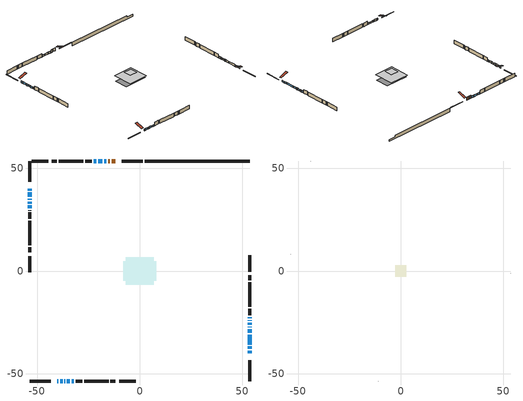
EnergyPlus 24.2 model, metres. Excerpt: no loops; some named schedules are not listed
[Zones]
conditioned space
 floor outside (Floor1 construction): -2.73,-2.73 -2.73,2.73 2.73,2.73 2.73,-2.73 z1.68
 floor adiabatic (AdiabaticFloorConstruction): -6.8,-6.8 -6.8,6.8 6.8,6.8 6.8,-6.8 z1.68
 floor foundation (Slab1 construction): -8.11,-4.69 -8.11,4.69 8.11,4.69 8.11,-4.69 z-0.76
 wall outside (RimJoist1 construction): 1.46,53.6 -8.75,53.6 / -53.6,-53.6 -43.39,-53.6 / -53.6,53.6 -53.6,43.39 / 53.6,-53.6 53.6,-43.39 z1.68:1.98
 wall outside (AdiabaticWallConstruction 1): -12.01,53.6 -13.64,53.6 / -14.56,53.6 -15.42,53.6 z1.68:3.71
 wall outside (AdiabaticWallConstruction): 53.6,-40.13 53.6,-38.77 / 53.6,-37.84 53.6,-36.76 / 53.6,-35.83 53.6,-31.07 / -16.35,53.6 -17.23,53.6 / -18.16,53.6 -20.25,53.6 / -40.13,-53.6 -39.6,-53.6 / -38.68,-53.6 -37.6,-53.6 / -36.68,-53.6 -36.39,-53.6 / -53.6,40.13 -53.6,39.22 / -53.6,38.29 -53.6,36.15 / -53.6,35.22 -53.6,34.7 / -35.46,-53.6 -34.03,-53.6 / 53.6,-30.14 53.6,-28.33 / -21.18,53.6 -22.47,53.6 / -33.1,-53.6 -32.22,-53.6 / 53.6,-27.4 53.6,-27.23 / -53.6,33.77 -53.6,32.86 / -53.6,31.94 -53.6,30.58 / -53.6,29.65 -53.6,29.48 / 53.6,-26.31 53.6,-25.23 / 53.6,-24.31 53.6,-24.02 / 53.6,-23.09 53.6,-22.47 z1.68:2.9
 wall outside (Wall1 construction): -23.4,53.6 -26.6,53.6 / -31.29,-53.6 -28.09,-53.6 / -53.6,28.55 -53.6,25.35 / 53.6,-21.54 53.6,-18.34 z1.68:4.12
 wall outside (Wall2 construction): -27.53,53.6 -39.48,53.6 / -27.16,-53.6 -15.21,-53.6 / -53.6,24.42 -53.6,12.47 / 53.6,-17.41 53.6,-5.46 z1.68:4.12
 wall outside (Wall3 construction): -40.41,53.6 -42.8,53.6 / -14.28,-53.6 -11.89,-53.6 / -53.6,11.54 -53.6,9.15 / 53.6,-4.53 53.6,-2.14 z1.68:4.12
 wall outside (Wall5 construction): -44.69,53.6 -52.67,53.6 / -10,-53.6 -2.02,-53.6 / -53.6,7.26 -53.6,-0.72 / 53.6,-0.26 53.6,7.72 z1.68:4.12
 wall foundation (FoundationWall1 construction): 2.39,53.6,-0.76 2.39,53.6,1.68 48.47,53.6,1.68 48.47,53.6,0.52 53.6,53.6,0.52 53.6,53.6,-0.76
 window (WindowConstruction 14): 53.6,-40.13 53.6,-38.77 z1.68:2.9
 window (WindowConstruction 3): 53.6,-37.84 53.6,-36.76 z1.68:2.9
 window (WindowConstruction 4): 53.6,-35.83 53.6,-31.07 z1.68:2.9
 window (WindowConstruction 5): -16.35,53.6 -17.23,53.6 z1.68:2.9
 window (WindowConstruction 6): -18.16,53.6 -20.25,53.6 z1.68:2.9
 window (WindowConstruction 7): -40.13,-53.6 -39.61,-53.6 z1.68:2.9
 window (WindowConstruction 8): -38.68,-53.6 -37.61,-53.6 z1.68:2.9
 window (WindowConstruction 9): -36.68,-53.6 -36.39,-53.6 z1.68:2.9
 window (WindowConstruction 10): -53.6,40.13 -53.6,39.22 z1.68:2.9
 window (WindowConstruction 11): -53.6,38.29 -53.6,36.15 z1.68:2.9
 window (WindowConstruction 12): -53.6,35.22 -53.6,34.7 z1.68:2.9
 window (WindowConstruction 13): -35.46,-53.6 -34.03,-53.6 z1.68:2.9
 window (WindowConstruction 18): 53.6,-30.14 53.6,-28.33 z1.68:2.9
 window (WindowConstruction 19): -21.18,53.6 -22.47,53.6 z1.68:2.9
 window (WindowConstruction 20): -33.1,-53.6 -32.22,-53.6 z1.68:2.9
 window (WindowConstruction 15): 53.6,-27.4 53.6,-27.23 z1.68:2.9
 window (WindowConstruction 21): -53.6,33.77 -53.6,32.86 z1.68:2.9
 window (WindowConstruction 16): -53.6,31.93 -53.6,30.58 z1.68:2.9
 window (WindowConstruction 17): -53.6,29.65 -53.6,29.48 z1.68:2.9
 window (WindowConstruction): 53.6,-26.3 53.6,-25.23 z1.68:2.9
 window (WindowConstruction 1): 53.6,-24.3 53.6,-24.02 z1.68:2.9
 window (WindowConstruction 2): 53.6,-23.09 53.6,-22.47 z1.68:2.9
 door (Door): -12.01,53.6 -13.63,53.6 z1.68:3.71
 door (Door 1): -14.56,53.6 -15.42,53.6 z1.68:3.71
 ceiling adiabatic (AdiabaticFloorConstruction): 6.8,-6.8 6.8,6.8 -6.8,6.8 -6.8,-6.8 z1.68
attic - vented
 floor to conditioned space (Floor2 construction Reversed): -2.73,-2.73 -2.73,2.73 2.73,2.73 2.73,-2.73 z4.12
 wall outside (Wall4 construction): -43.73,53.6 -43.76,53.6 / -10.96,-53.6 -10.93,-53.6 / -53.6,8.22 -53.6,8.19 / 53.6,-1.21 53.6,-1.19 z1.68:4.12
 roof outside (Roof1 construction): -11.08,53.6,4.12 -11.08,48.28,5.89 -9.68,48.28,5.89 -9.68,53.6,4.12; -41.06,-53.6,4.12 -41.06,-48.28,5.89 -42.46,-48.28,5.89 -42.46,-53.6,4.12; -53.6,41.06,4.12 -48.28,41.06,5.89 -48.28,42.46,5.89 -53.6,42.46,4.12; 53.6,-41.06,4.12 48.28,-41.06,5.89 48.28,-42.46,5.89 53.6,-42.46,4.12
[Building]
Building 1: Terrain=Suburbs
[Site:Location]
Windsor AP_ON: Latitude {deg}=42.28; Longitude {deg}=-82.96; Time Zone {hr}=-5; Elevation {m}=190; Keep Site Location Information=Yes
[Site:GroundTemperature:Shallow]
6.34957, 4.46684, 4.31606, 5.20952, 8.79623, 12.3662, 15.4612, 17.4219, 17.5884, 15.9938, 12.9777, 9.51722
[Site:WaterMainsTemperature]
Calculation Method=Schedule; Temperature Schedule=mains temperature schedule
[Material] Roughness=Rough; Thermal Absorptance=0.9
Name | Thickness {m} | Conductivity {W/m-K} | Density {kg/m3} | Specific Heat {J/kg-K} | Solar Absorptance | Visible Absorptance
asphalt or fiberglass shingles | 0.00635 | 0.162714 | 1121.4 | 1465.45 | 0.4 | 0.4
ceiling loosefill ins | 0.169333 | 0.0480833 | 16.02 | 1046.75 | 0.7 | 0.7
ceiling stud and cavity | 0.1397 | 0.0925755 | 65.682 | 1177.47 | 0.7 | 0.7
concrete 4.0 in. | 0.1016 | 1.803125 | 2242.8 | 837.4 | 0.7 | 0.7
concrete 8.0 in. | 0.2032 | 1.803125 | 2242.8 | 837.4 | 0.7 | 0.7
door material | 0.04445 | 0.053851 | 512.64 | 1214.23 | 0.7 | 0.7
exterior vertical ins | 0.0416097 | 0.029427 | 32.04 | 1214.23 | 0.7 | 0.7
floor covering | 0.0127 | 0.0433444 | 54.468 | 1339.84 | 0.6 | 0.6
floor rigid ins | 0.051816 | 0.029427 | 32.04 | 1214.23 | 0.7 | 0.7
floor rigid ins 1; wall rigid ins | 0.512978 | 0.029427 | 32.04 | 1214.23 | 0.7 | 0.7
floor stud and cavity | 0.1397 | 0.460737 | 92.3553 | 1139.71 | 0.7 | 0.7
floor stud and cavity 1 | 0.1397 | 1.75129 | 37.0049 | 1207.88 | 0.7 | 0.7
furniture material conditioned space 1 | 0.1524 | 0.115458 | 640.8 | 1214.23 | 0.6 | 0.6
gypsum board | 0.0127 | 0.160291 | 801 | 837.4 | 0.6 | 0.6
gypsum board 1 | 0.0127 | 0.160291 | 801 | 837.4 | 0.7 | 0.7
osb sheathing 0.5 in. | 0.0127 | 0.115458 | 512.64 | 1214.23 | 0.7 | 0.7
osb sheathing 0.75 in. | 0.01905 | 0.115458 | 512.64 | 1214.23 | 0.7 | 0.7
osb sheathing 2.0 in. | 0.0508 | 0.115458 | 512.64 | 1214.23 | 0.7 | 0.7
rim joist stud and cavity | 0.0508 | 0.030575 | 125.044 | 1163.47 | 0.6 | 0.6
wall stud and cavity | 0.1397 | 0.0979488 | 139.0536 | 1170.24 | 0.7 | 0.7
wall stud and cavity 1 | 0.1397 | 0.0950161 | 139.0536 | 1170.24 | 0.7 | 0.7
wall stud and cavity 2 | 0.1397 | 0.100556 | 139.0536 | 1170.24 | 0.7 | 0.7
wall stud and cavity 3 | 0.0889 | 6.9971 | 50.32683 | 1063.81 | 0.6 | 0.6
wall stud and cavity 4 | 0.1397 | 0.0999326 | 139.0536 | 1170.24 | 0.7 | 0.7
wall stud and cavity 5 | 0.0889 | 0.380278 | 52.3479 | 1209.89 | 0.7 | 0.7
wall stud and cavity 6 | 0.0889 | 0.391764 | 83.0341 | 1211.67 | 0.7 | 0.7
wood siding | 0.0254 | 0.102417 | 544.68 | 1172.36 | 0.4 | 0.4
wood siding 1 | 0.00254 | 0.102417 | 544.68 | 1172.36 | 0.4 | 0.4
wood siding 2; wood siding 3; wood siding 4 | 0.0254 | 0.102417 | 544.68 | 1172.36 | 0.7 | 0.7
[WindowMaterial:SimpleGlazingSystem]
Name | U-Factor {W/m2-K} | Solar Heat Gain Coefficient
WindowMaterial | 2.906 | 0.52
WindowMaterial 1 | 3.00537 | 0.37
WindowMaterial 10 | 2.40918 | 0.45
WindowMaterial 11 | 2.82708 | 0.32
WindowMaterial 12 | 2.85206 | 0.56
WindowMaterial 13 | 2.97357 | 0.43
WindowMaterial 14 | 3.308 | 0.6
WindowMaterial 2 | 3.003662 | 0.38
WindowMaterial 3 | 2.91452 | 0.49
WindowMaterial 4 | 2.79301 | 0.62
WindowMaterial 5 | 2.91622 | 0.5
WindowMaterial 6 | 2.93609 | 0.47
WindowMaterial 7 | 2.95597 | 0.45
WindowMaterial 8 | 2.91452 | 0.5
WindowMaterial 9 | 2.87193 | 0.54
[Construction]
AdiabaticFloorConstruction: floor stud and cavity 1, floor rigid ins 1, osb sheathing 0.75 in., floor covering
AdiabaticWallConstruction: wood siding 3, wall rigid ins, wall stud and cavity 5, gypsum board
AdiabaticWallConstruction 1: wood siding 4, wall rigid ins, wall stud and cavity 5, gypsum board
Door; Door 1: door material
Floor1 construction: floor stud and cavity, floor rigid ins, osb sheathing 0.75 in., floor covering
Floor2 construction Reversed: gypsum board, ceiling stud and cavity, ceiling loosefill ins
FoundationWall1 construction: concrete 8.0 in., gypsum board 1
furniture construction conditioned space 1: furniture material conditioned space 1
PartitionWallConstruction: gypsum board, wall stud and cavity 6, gypsum board
RimJoist1 construction: wood siding 2, osb sheathing 2.0 in., rim joist stud and cavity
Roof1 construction: asphalt or fiberglass shingles
Slab1 construction: concrete 4.0 in.
Wall1 construction: wood siding, osb sheathing 0.5 in., wall stud and cavity, gypsum board
Wall2 construction: wood siding, osb sheathing 0.5 in., wall stud and cavity 1, gypsum board
Wall3 construction: wood siding, osb sheathing 0.5 in., wall stud and cavity 2, gypsum board
Wall4 construction: wood siding 1, wall stud and cavity 3
Wall5 construction: wood siding, osb sheathing 0.5 in., wall stud and cavity 4, gypsum board
WindowConstruction; WindowConstruction 11; WindowConstruction 8: WindowMaterial
WindowConstruction 1; WindowConstruction 9: WindowMaterial 1
WindowConstruction 10; WindowConstruction 21: WindowMaterial 8
WindowConstruction 12; WindowConstruction 7: WindowMaterial 7
WindowConstruction 13: WindowMaterial 9
WindowConstruction 14; WindowConstruction 16: WindowMaterial 10
WindowConstruction 15; WindowConstruction 17: WindowMaterial 11
WindowConstruction 18: WindowMaterial 12
WindowConstruction 19: WindowMaterial 13
WindowConstruction 2: WindowMaterial 2
WindowConstruction 20: WindowMaterial 14
WindowConstruction 3: WindowMaterial 3
WindowConstruction 4: WindowMaterial 4
WindowConstruction 5: WindowMaterial 5
WindowConstruction 6: WindowMaterial 6
[Zone] Multiplier=1; Part of Total Floor Area=Yes
Name | Volume {m3}
attic - vented | 8.55223
conditioned space | 923.8
[Space]
Name | Zone | Volume {m3}
attic - vented 1 | attic - vented | 8.55223
conditioned space 1 | conditioned space | 923.8
[ZoneInfiltration:EffectiveLeakageArea]
infil attic - vented 1: Zone or Space=attic - vented 1; Schedule=Always On Discrete; Effective Air Leakage Area {cm2}=1322.22; Stack Coefficient=0.000292704; Wind Coefficient=1.15594e-05
[ZoneMixing]
whole house fan mix: Zone or Space=attic - vented; Schedule=Always On Continuous; Design Flow Rate Calculation Method=Flow/Zone; Design Flow Rate {m3/s}=0; Source Zone or Space=conditioned space
[SurfaceProperty:ExposedFoundationPerimeter]
Slab1: Exposed Perimeter Calculation Method=TotalExposedPerimeter; Total Exposed Perimeter {m}=51.207
[InternalMass] Zone or ZoneList=conditioned space; Space or SpaceList=conditioned space 1
Name | Construction | Surface Area {m2}
furniture mass conditioned space 1 | furniture construction conditioned space 1 | 146.812
partition wall mass | PartitionWallConstruction | 367.03
[Lights]
interior lighting: Zone or ZoneList or Space or SpaceList=conditioned space 1; Schedule=interior lighting schedule; Design Level Calculation Method=LightingLevel; Lighting Level {W}=343.2; Return Air Fraction=0; Fraction Radiant=0.6; Fraction Visible=0.2; Fraction Replaceable=1
[People]
occupants: Zone or ZoneList or Space or SpaceList=conditioned space 1; Number of People Schedule=occupants schedule; Number of People Calculation Method=People; Number of People=3; Fraction Radiant=0.314171; Sensible Heat Fraction=0.56303; Activity Level Schedule=occupants activity schedule; Carbon Dioxide Generation Rate {m3/s-W}=0; Enable ASHRAE 55 Comfort Warnings=No; Mean Radiant Temperature Calculation Type=EnclosureAveraged
[ElectricEquipment] Zone or ZoneList or Space or SpaceList=conditioned space 1; Design Level Calculation Method=EquipmentLevel
Name | Schedule | Design Level {W} | Fraction Latent | Fraction Radiant | Fraction Lost
clothes dryer | clothes dryer schedule | 140.772 | 0.015 | 0.081 | 0.85
clothes washer | clothes washer schedule | 32.1985 | 0.03 | 0.162 | 0.7
cooking range | cooking range schedule | 215.147 | 0.08 | 0.432 | 0.2
dishwasher | dishwasher schedule | 66.8632 | 0.3 | 0.18 | 0.4
fridge | fridge schedule | 72.9452 | 0 | 0.6 | 0
mech vent bath fan 0 | mech vent bath fan 0 schedule | 50.2 | 0 | 0 | 1
mech vent bath fan 1 | mech vent bath fan 1 schedule | 50.2 | 0 | 0 | 1
mech vent house fan | mech vent house fan schedule | 0 | 0 | 0 | 1
mech vent house fan cfis | mech vent house fan cfis schedule | 0 | 0 | 0 | 0
mech vent range fan 0 | mech vent range fan 0 schedule | 57 | 0 | 0 | 1
misc plug loads | misc plug loads schedule | 494.7 | 0.045 | 0.513 | 0.1
whole house fan | Always On Discrete | 0 | 0 | 0 | 1
[OtherEquipment] Zone or ZoneList or Space or SpaceList=conditioned space 1; Design Level Calculation Method=EquipmentLevel
Name | Fuel Type | Schedule | Design Level {W} | Fraction Latent | Fraction Radiant | Fraction Lost
clothes dryer 1 | Electricity | clothes dryer schedule | 0 | 0.015 | 0.081 | 0.85
cooking range 1 | Electricity | cooking range schedule | 0 | 0.08 | 0.432 | 0.2
general water use latent | None | general water use schedule | 62.594 | 1 | 0 | 0
general water use sensible | None | general water use schedule | -61.6891 | 0 | 0.6 | 0
mech vent house fan latent load | None | Always On Discrete | 0 | 1 | 0 | 0
mech vent house fan sensible load | None | Always On Discrete | 0 | 0 | 0 | 0
water heater energy adjustment1 | NaturalGas | Always On Discrete | 0.01 | 0 | 0 | 1
[ZoneInfiltration:DesignFlowRate] Zone or ZoneList or Space or SpaceList=conditioned space 1; Schedule=Always On Discrete; Design Flow Rate Calculation Method=Flow/Zone; Design Flow Rate {m3/s}=0
infil flow; natural vent flow; whole house fan flow
[Foundation:Kiva]
Foundation Kiva 1: Initial Indoor Air Temperature {C}=18; Wall Height Above Grade {m}=1.68; Wall Depth Below Slab {m}=0.2032; Custom Block Material Name 1=exterior vertical ins; Custom Block Depth 1 {m}=2.43998; Custom Block X Position 1 {m}=0.2159; Custom Block Z Position 1 {m}=0
[Foundation:Kiva:Settings]
Soil Conductivity {W/m-K}=0.849921; Soil Density {kg/m3}=1842.3; Soil Specific Heat {J/kg-K}=418.7; Ground Solar Absorptivity=0.9; Ground Thermal Absorptivity=0.9; Ground Surface Roughness {m}=0.03; Far-Field Width {m}=40; Deep-Ground Boundary Condition=ZeroFlux; Deep-Ground Depth {m}=40; Minimum Cell Dimension {m}=0.2; Maximum Cell Growth Coefficient=3; Simulation Timestep=Timestep
[Exterior:Lights]
exterior lighting: Schedule=exterior lighting schedule; Design Level {W}=75.6
[Schedule:Constant]
Name | Hourly Value
Always On Continuous; mech vent house fan schedule; mech vent house fan cfis schedule; Always On Discrete | 1
occupants activity schedule | 117.228
fridge schedule | 0
[Schedule:Week:Daily]
interior lighting schedule Week Rule - Jan1-Jan27: interior lighting schedule day, interior lighting schedule day, interior lighting schedule day, interior lighting schedule day, interior lighting schedule day, interior lighting schedule day, interior lighting schedule day, interior lighting schedule default day, interior lighting schedule default day, interior lighting schedule default day, interior lighting schedule default day, interior lighting schedule default day
interior lighting schedule Week Rule - Jan28-Feb3: interior lighting schedule day, interior lighting schedule day, interior lighting schedule day, interior lighting schedule day, interior lighting schedule day 1, interior lighting schedule day 1, interior lighting schedule day 1, interior lighting schedule default day, interior lighting schedule default day, interior lighting schedule default day, interior lighting schedule default day, interior lighting schedule default day
interior lighting schedule Week Rule - Feb4-Feb24: interior lighting schedule day 1, interior lighting schedule day 1, interior lighting schedule day 1, interior lighting schedule day 1, interior lighting schedule day 1, interior lighting schedule day 1, interior lighting schedule day 1, interior lighting schedule default day, interior lighting schedule default day, interior lighting schedule default day, interior lighting schedule default day, interior lighting schedule default day
interior lighting schedule Week Rule - Feb25-Mar3: interior lighting schedule day 1, interior lighting schedule day 1, interior lighting schedule day 1, interior lighting schedule day 1, interior lighting schedule day 2, interior lighting schedule day 2, interior lighting schedule day 2, interior lighting schedule default day, interior lighting schedule default day, interior lighting schedule default day, interior lighting schedule default day, interior lighting schedule default day
interior lighting schedule Week Rule - Mar4-Mar31: interior lighting schedule day 2, interior lighting schedule day 2, interior lighting schedule day 2, interior lighting schedule day 2, interior lighting schedule day 2, interior lighting schedule day 2, interior lighting schedule day 2, interior lighting schedule default day, interior lighting schedule default day, interior lighting schedule default day, interior lighting schedule default day, interior lighting schedule default day
interior lighting schedule Week Rule - Apr1-Apr28: interior lighting schedule day 3, interior lighting schedule day 3, interior lighting schedule day 3, interior lighting schedule day 3, interior lighting schedule day 3, interior lighting schedule day 3, interior lighting schedule day 3, interior lighting schedule default day, interior lighting schedule default day, interior lighting schedule default day, interior lighting schedule default day, interior lighting schedule default day
interior lighting schedule Week Rule - Apr29-May5: interior lighting schedule day 3, interior lighting schedule day 3, interior lighting schedule day 4, interior lighting schedule day 4, interior lighting schedule day 4, interior lighting schedule day 4, interior lighting schedule day 4, interior lighting schedule default day, interior lighting schedule default day, interior lighting schedule default day, interior lighting schedule default day, interior lighting schedule default day
interior lighting schedule Week Rule - May6-May26: interior lighting schedule day 4, interior lighting schedule day 4, interior lighting schedule day 4, interior lighting schedule day 4, interior lighting schedule day 4, interior lighting schedule day 4, interior lighting schedule day 4, interior lighting schedule default day, interior lighting schedule default day, interior lighting schedule default day, interior lighting schedule default day, interior lighting schedule default day
interior lighting schedule Week Rule - May27-Jun2: interior lighting schedule day 4, interior lighting schedule day 4, interior lighting schedule day 4, interior lighting schedule day 4, interior lighting schedule day 4, interior lighting schedule day 5, interior lighting schedule day 5, interior lighting schedule default day, interior lighting schedule default day, interior lighting schedule default day, interior lighting schedule default day, interior lighting schedule default day
interior lighting schedule Week Rule - Jun3-Jun30: interior lighting schedule day 5, interior lighting schedule day 5, interior lighting schedule day 5, interior lighting schedule day 5, interior lighting schedule day 5, interior lighting schedule day 5, interior lighting schedule day 5, interior lighting schedule default day, interior lighting schedule default day, interior lighting schedule default day, interior lighting schedule default day, interior lighting schedule default day
interior lighting schedule Week Rule - Jul1-Jul28: interior lighting schedule day 6, interior lighting schedule day 6, interior lighting schedule day 6, interior lighting schedule day 6, interior lighting schedule day 6, interior lighting schedule day 6, interior lighting schedule day 6, interior lighting schedule default day, interior lighting schedule default day, interior lighting schedule default day, interior lighting schedule default day, interior lighting schedule default day
interior lighting schedule Week Rule - Jul29-Aug4: interior lighting schedule day 6, interior lighting schedule day 6, interior lighting schedule day 6, interior lighting schedule day 7, interior lighting schedule day 7, interior lighting schedule day 7, interior lighting schedule day 7, interior lighting schedule default day, interior lighting schedule default day, interior lighting schedule default day, interior lighting schedule default day, interior lighting schedule default day
interior lighting schedule Week Rule - Aug5-Aug25: interior lighting schedule day 7, interior lighting schedule day 7, interior lighting schedule day 7, interior lighting schedule day 7, interior lighting schedule day 7, interior lighting schedule day 7, interior lighting schedule day 7, interior lighting schedule default day, interior lighting schedule default day, interior lighting schedule default day, interior lighting schedule default day, interior lighting schedule default day
interior lighting schedule Week Rule - Aug26-Sep1: interior lighting schedule day 7, interior lighting schedule day 7, interior lighting schedule day 7, interior lighting schedule day 7, interior lighting schedule day 7, interior lighting schedule day 7, interior lighting schedule day 8, interior lighting schedule default day, interior lighting schedule default day, interior lighting schedule default day, interior lighting schedule default day, interior lighting schedule default day
interior lighting schedule Week Rule - Sep2-Sep29: interior lighting schedule day 8, interior lighting schedule day 8, interior lighting schedule day 8, interior lighting schedule day 8, interior lighting schedule day 8, interior lighting schedule day 8, interior lighting schedule day 8, interior lighting schedule default day, interior lighting schedule default day, interior lighting schedule default day, interior lighting schedule default day, interior lighting schedule default day
interior lighting schedule Week Rule - Sep30-Oct6: interior lighting schedule day 8, interior lighting schedule day 9, interior lighting schedule day 9, interior lighting schedule day 9, interior lighting schedule day 9, interior lighting schedule day 9, interior lighting schedule day 9, interior lighting schedule default day, interior lighting schedule default day, interior lighting schedule default day, interior lighting schedule default day, interior lighting schedule default day
interior lighting schedule Week Rule - Oct7-Oct27: interior lighting schedule day 9, interior lighting schedule day 9, interior lighting schedule day 9, interior lighting schedule day 9, interior lighting schedule day 9, interior lighting schedule day 9, interior lighting schedule day 9, interior lighting schedule default day, interior lighting schedule default day, interior lighting schedule default day, interior lighting schedule default day, interior lighting schedule default day
interior lighting schedule Week Rule - Oct28-Nov3: interior lighting schedule day 9, interior lighting schedule day 9, interior lighting schedule day 9, interior lighting schedule day 9, interior lighting schedule day 10, interior lighting schedule day 10, interior lighting schedule day 10, interior lighting schedule default day, interior lighting schedule default day, interior lighting schedule default day, interior lighting schedule default day, interior lighting schedule default day
interior lighting schedule Week Rule - Nov4-Nov24: interior lighting schedule day 10, interior lighting schedule day 10, interior lighting schedule day 10, interior lighting schedule day 10, interior lighting schedule day 10, interior lighting schedule day 10, interior lighting schedule day 10, interior lighting schedule default day, interior lighting schedule default day, interior lighting schedule default day, interior lighting schedule default day, interior lighting schedule default day
interior lighting schedule Week Rule - Nov25-Dec1: interior lighting schedule day 10, interior lighting schedule day 10, interior lighting schedule day 10, interior lighting schedule day 10, interior lighting schedule day 10, interior lighting schedule day 10, interior lighting schedule day 11, interior lighting schedule default day, interior lighting schedule default day, interior lighting schedule default day, interior lighting schedule default day, interior lighting schedule default day
interior lighting schedule Week Rule - Dec2-Dec31: interior lighting schedule day 11, interior lighting schedule day 11, interior lighting schedule day 11, interior lighting schedule day 11, interior lighting schedule day 11, interior lighting schedule day 11, interior lighting schedule day 11, interior lighting schedule default day, interior lighting schedule default day, interior lighting schedule default day, interior lighting schedule default day, interior lighting schedule default day
occupants schedule Week Rule - Jan1-Dec31: occupants schedule day, occupants schedule day, occupants schedule day, occupants schedule day, occupants schedule day, occupants schedule day, occupants schedule day, occupants schedule default day, occupants schedule default day, occupants schedule default day, occupants schedule default day, occupants schedule default day
clothes dryer schedule Week Rule - Jan1-Dec31: clothes dryer schedule day, clothes dryer schedule day, clothes dryer schedule day, clothes dryer schedule day, clothes dryer schedule day, clothes dryer schedule day, clothes dryer schedule day, clothes dryer schedule default day, clothes dryer schedule default day, clothes dryer schedule default day, clothes dryer schedule default day, clothes dryer schedule default day
clothes washer schedule Week Rule - Jan1-Dec31: clothes washer schedule day, clothes washer schedule day, clothes washer schedule day, clothes washer schedule day, clothes washer schedule day, clothes washer schedule day, clothes washer schedule day, clothes washer schedule default day, clothes washer schedule default day, clothes washer schedule default day, clothes washer schedule default day, clothes washer schedule default day
cooking range schedule Week Rule - Jan1-Dec31: cooking range schedule day, cooking range schedule day, cooking range schedule day, cooking range schedule day, cooking range schedule day, cooking range schedule day, cooking range schedule day, cooking range schedule default day, cooking range schedule default day, cooking range schedule default day, cooking range schedule default day, cooking range schedule default day
dishwasher schedule Week Rule - Jan1-Dec31: dishwasher schedule day, dishwasher schedule day, dishwasher schedule day, dishwasher schedule day, dishwasher schedule day, dishwasher schedule day, dishwasher schedule day, dishwasher schedule default day, dishwasher schedule default day, dishwasher schedule default day, dishwasher schedule default day, dishwasher schedule default day
mech vent bath fan 0 schedule Week Rule - Jan1-Dec31: mech vent bath fan 0 schedule day, mech vent bath fan 0 schedule day, mech vent bath fan 0 schedule day, mech vent bath fan 0 schedule day, mech vent bath fan 0 schedule day, mech vent bath fan 0 schedule day, mech vent bath fan 0 schedule day, mech vent bath fan 0 schedule default day, mech vent bath fan 0 schedule default day, mech vent bath fan 0 schedule default day, mech vent bath fan 0 schedule default day, mech vent bath fan 0 schedule default day
mech vent bath fan 1 schedule Week Rule - Jan1-Dec31: mech vent bath fan 1 schedule day, mech vent bath fan 1 schedule day, mech vent bath fan 1 schedule day, mech vent bath fan 1 schedule day, mech vent bath fan 1 schedule day, mech vent bath fan 1 schedule day, mech vent bath fan 1 schedule day, mech vent bath fan 1 schedule default day, mech vent bath fan 1 schedule default day, mech vent bath fan 1 schedule default day, mech vent bath fan 1 schedule default day, mech vent bath fan 1 schedule default day
mech vent range fan 0 schedule Week Rule - Jan1-Dec31: mech vent range fan 0 schedule day, mech vent range fan 0 schedule day, mech vent range fan 0 schedule day, mech vent range fan 0 schedule day, mech vent range fan 0 schedule day, mech vent range fan 0 schedule day, mech vent range fan 0 schedule day, mech vent range fan 0 schedule default day, mech vent range fan 0 schedule default day, mech vent range fan 0 schedule default day, mech vent range fan 0 schedule default day, mech vent range fan 0 schedule default day
misc plug loads schedule Week Rule - Jan1-Dec31: misc plug loads schedule day, misc plug loads schedule day, misc plug loads schedule day, misc plug loads schedule day, misc plug loads schedule day, misc plug loads schedule day, misc plug loads schedule day, misc plug loads schedule default day, misc plug loads schedule default day, misc plug loads schedule default day, misc plug loads schedule default day, misc plug loads schedule default day
general water use schedule Week Rule - Jan1-Dec31: general water use schedule day, general water use schedule day, general water use schedule day, general water use schedule day, general water use schedule day, general water use schedule day, general water use schedule day, general water use schedule default day, general water use schedule default day, general water use schedule default day, general water use schedule default day, general water use schedule default day
exterior lighting schedule Week Rule - Jan1-Jan27: exterior lighting schedule day, exterior lighting schedule day, exterior lighting schedule day, exterior lighting schedule day, exterior lighting schedule day, exterior lighting schedule day, exterior lighting schedule day, exterior lighting schedule default day, exterior lighting schedule default day, exterior lighting schedule default day, exterior lighting schedule default day, exterior lighting schedule default day
exterior lighting schedule Week Rule - Jan28-Feb3: exterior lighting schedule day, exterior lighting schedule day, exterior lighting schedule day, exterior lighting schedule day, exterior lighting schedule day 1, exterior lighting schedule day 1, exterior lighting schedule day 1, exterior lighting schedule default day, exterior lighting schedule default day, exterior lighting schedule default day, exterior lighting schedule default day, exterior lighting schedule default day
exterior lighting schedule Week Rule - Feb4-Feb24: exterior lighting schedule day 1, exterior lighting schedule day 1, exterior lighting schedule day 1, exterior lighting schedule day 1, exterior lighting schedule day 1, exterior lighting schedule day 1, exterior lighting schedule day 1, exterior lighting schedule default day, exterior lighting schedule default day, exterior lighting schedule default day, exterior lighting schedule default day, exterior lighting schedule default day
exterior lighting schedule Week Rule - Feb25-Mar3: exterior lighting schedule day 1, exterior lighting schedule day 1, exterior lighting schedule day 1, exterior lighting schedule day 1, exterior lighting schedule day 2, exterior lighting schedule day 2, exterior lighting schedule day 2, exterior lighting schedule default day, exterior lighting schedule default day, exterior lighting schedule default day, exterior lighting schedule default day, exterior lighting schedule default day
exterior lighting schedule Week Rule - Mar4-Mar31: exterior lighting schedule day 2, exterior lighting schedule day 2, exterior lighting schedule day 2, exterior lighting schedule day 2, exterior lighting schedule day 2, exterior lighting schedule day 2, exterior lighting schedule day 2, exterior lighting schedule default day, exterior lighting schedule default day, exterior lighting schedule default day, exterior lighting schedule default day, exterior lighting schedule default day
exterior lighting schedule Week Rule - Apr1-Apr28: exterior lighting schedule day 3, exterior lighting schedule day 3, exterior lighting schedule day 3, exterior lighting schedule day 3, exterior lighting schedule day 3, exterior lighting schedule day 3, exterior lighting schedule day 3, exterior lighting schedule default day, exterior lighting schedule default day, exterior lighting schedule default day, exterior lighting schedule default day, exterior lighting schedule default day
exterior lighting schedule Week Rule - Apr29-May5: exterior lighting schedule day 3, exterior lighting schedule day 3, exterior lighting schedule day 4, exterior lighting schedule day 4, exterior lighting schedule day 4, exterior lighting schedule day 4, exterior lighting schedule day 4, exterior lighting schedule default day, exterior lighting schedule default day, exterior lighting schedule default day, exterior lighting schedule default day, exterior lighting schedule default day
exterior lighting schedule Week Rule - May6-May26: exterior lighting schedule day 4, exterior lighting schedule day 4, exterior lighting schedule day 4, exterior lighting schedule day 4, exterior lighting schedule day 4, exterior lighting schedule day 4, exterior lighting schedule day 4, exterior lighting schedule default day, exterior lighting schedule default day, exterior lighting schedule default day, exterior lighting schedule default day, exterior lighting schedule default day
exterior lighting schedule Week Rule - May27-Jun2: exterior lighting schedule day 4, exterior lighting schedule day 4, exterior lighting schedule day 4, exterior lighting schedule day 4, exterior lighting schedule day 4, exterior lighting schedule day 5, exterior lighting schedule day 5, exterior lighting schedule default day, exterior lighting schedule default day, exterior lighting schedule default day, exterior lighting schedule default day, exterior lighting schedule default day
exterior lighting schedule Week Rule - Jun3-Jun30: exterior lighting schedule day 5, exterior lighting schedule day 5, exterior lighting schedule day 5, exterior lighting schedule day 5, exterior lighting schedule day 5, exterior lighting schedule day 5, exterior lighting schedule day 5, exterior lighting schedule default day, exterior lighting schedule default day, exterior lighting schedule default day, exterior lighting schedule default day, exterior lighting schedule default day
exterior lighting schedule Week Rule - Jul1-Jul28: exterior lighting schedule day 6, exterior lighting schedule day 6, exterior lighting schedule day 6, exterior lighting schedule day 6, exterior lighting schedule day 6, exterior lighting schedule day 6, exterior lighting schedule day 6, exterior lighting schedule default day, exterior lighting schedule default day, exterior lighting schedule default day, exterior lighting schedule default day, exterior lighting schedule default day
exterior lighting schedule Week Rule - Jul29-Aug4: exterior lighting schedule day 6, exterior lighting schedule day 6, exterior lighting schedule day 6, exterior lighting schedule day 7, exterior lighting schedule day 7, exterior lighting schedule day 7, exterior lighting schedule day 7, exterior lighting schedule default day, exterior lighting schedule default day, exterior lighting schedule default day, exterior lighting schedule default day, exterior lighting schedule default day
exterior lighting schedule Week Rule - Aug5-Aug25: exterior lighting schedule day 7, exterior lighting schedule day 7, exterior lighting schedule day 7, exterior lighting schedule day 7, exterior lighting schedule day 7, exterior lighting schedule day 7, exterior lighting schedule day 7, exterior lighting schedule default day, exterior lighting schedule default day, exterior lighting schedule default day, exterior lighting schedule default day, exterior lighting schedule default day
[Schedule:Year]
interior lighting schedule: interior lighting schedule Week Rule - Jan1-Jan27, 1, 1, 1, 27, interior lighting schedule Week Rule - Jan28-Feb3, 1, 28, 2, 3, interior lighting schedule Week Rule - Feb4-Feb24, 2, 4, 2, 24, interior lighting schedule Week Rule - Feb25-Mar3, 2, 25, 3, 3, interior lighting schedule Week Rule - Mar4-Mar31, 3, 4, 3, 31, interior lighting schedule Week Rule - Apr1-Apr28, 4, 1, 4, 28, interior lighting schedule Week Rule - Apr29-May5, 4, 29, 5, 5, interior lighting schedule Week Rule - May6-May26, 5, 6, 5, 26, interior lighting schedule Week Rule - May27-Jun2, 5, 27, 6, 2, interior lighting schedule Week Rule - Jun3-Jun30, 6, 3, 6, 30, interior lighting schedule Week Rule - Jul1-Jul28, 7, 1, 7, 28, interior lighting schedule Week Rule - Jul29-Aug4, 7, 29, 8, 4, interior lighting schedule Week Rule - Aug5-Aug25, 8, 5, 8, 25, interior lighting schedule Week Rule - Aug26-Sep1, 8, 26, 9, 1, interior lighting schedule Week Rule - Sep2-Sep29, 9, 2, 9, 29, interior lighting schedule Week Rule - Sep30-Oct6, 9, 30, 10, 6, interior lighting schedule Week Rule - Oct7-Oct27, 10, 7, 10, 27, interior lighting schedule Week Rule - Oct28-Nov3, 10, 28, 11, 3, interior lighting schedule Week Rule - Nov4-Nov24, 11, 4, 11, 24, interior lighting schedule Week Rule - Nov25-Dec1, 11, 25, 12, 1, interior lighting schedule Week Rule - Dec2-Dec31, 12, 2, 12, 31
occupants schedule: occupants schedule Week Rule - Jan1-Dec31, 1, 1, 12, 31
clothes dryer schedule: clothes dryer schedule Week Rule - Jan1-Dec31, 1, 1, 12, 31
clothes washer schedule: clothes washer schedule Week Rule - Jan1-Dec31, 1, 1, 12, 31
cooking range schedule: cooking range schedule Week Rule - Jan1-Dec31, 1, 1, 12, 31
dishwasher schedule: dishwasher schedule Week Rule - Jan1-Dec31, 1, 1, 12, 31
mech vent bath fan 0 schedule: mech vent bath fan 0 schedule Week Rule - Jan1-Dec31, 1, 1, 12, 31
mech vent bath fan 1 schedule: mech vent bath fan 1 schedule Week Rule - Jan1-Dec31, 1, 1, 12, 31
mech vent range fan 0 schedule: mech vent range fan 0 schedule Week Rule - Jan1-Dec31, 1, 1, 12, 31
misc plug loads schedule: misc plug loads schedule Week Rule - Jan1-Dec31, 1, 1, 12, 31
general water use schedule: general water use schedule Week Rule - Jan1-Dec31, 1, 1, 12, 31
exterior lighting schedule: exterior lighting schedule Week Rule - Jan1-Jan27, 1, 1, 1, 27, exterior lighting schedule Week Rule - Jan28-Feb3, 1, 28, 2, 3, exterior lighting schedule Week Rule - Feb4-Feb24, 2, 4, 2, 24, exterior lighting schedule Week Rule - Feb25-Mar3, 2, 25, 3, 3, exterior lighting schedule Week Rule - Mar4-Mar31, 3, 4, 3, 31, exterior lighting schedule Week Rule - Apr1-Apr28, 4, 1, 4, 28, exterior lighting schedule Week Rule - Apr29-May5, 4, 29, 5, 5, exterior lighting schedule Week Rule - May6-May26, 5, 6, 5, 26, exterior lighting schedule Week Rule - May27-Jun2, 5, 27, 6, 2, exterior lighting schedule Week Rule - Jun3-Jun30, 6, 3, 6, 30, exterior lighting schedule Week Rule - Jul1-Jul28, 7, 1, 7, 28, exterior lighting schedule Week Rule - Jul29-Aug4, 7, 29, 8, 4, exterior lighting schedule Week Rule - Aug5-Aug25, 8, 5, 8, 25, exterior lighting schedule Week Rule - Aug26-Sep1, 8, 26, 9, 1, exterior lighting schedule Week Rule - Sep2-Sep29, 9, 2, 9, 29, exterior lighting schedule Week Rule - Sep30-Oct6, 9, 30, 10, 6, exterior lighting schedule Week Rule - Oct7-Oct27, 10, 7, 10, 27, exterior lighting schedule Week Rule - Oct28-Nov3, 10, 28, 11, 3, exterior lighting schedule Week Rule - Nov4-Nov24, 11, 4, 11, 24, exterior lighting schedule Week Rule - Nov25-Dec1, 11, 25, 12, 1, exterior lighting schedule Week Rule - Dec2-Dec31, 12, 2, 12, 31
[Schedule:Compact]
mains temperature schedule: Through: 01/01, For: AllDays, Until: 24:00, 9.71556, Through: 01/02, For: AllDays, Until: 24:00, 9.65056, Through: 01/03, For: AllDays, Until: 24:00, 9.58667, Through: 01/04, For: AllDays, Until: 24:00, 9.52389, Through: 01/05, For: AllDays, Until: 24:00, 9.46278, Through: 01/06, For: AllDays, Until: 24:00, 9.40278, Through: 01/07, For: AllDays, Until: 24:00, 9.34444, Through: 01/08, For: AllDays, Until: 24:00, 9.28778, Through: 01/09, For: AllDays, Until: 24:00, 9.23222, Through: 01/10, For: AllDays, Until: 24:00, 9.17778, Through: 01/11, For: AllDays, Until: 24:00, 9.125, Through: 01/12, For: AllDays, Until: 24:00, 9.07389, Through: 01/13, For: AllDays, Until: 24:00, 9.02444, Through: 01/14, For: AllDays, Until: 24:00, 8.97611, Through: 01/15, For: AllDays, Until: 24:00, 8.92944, Through: 01/16, For: AllDays, Until: 24:00, 8.88444, Through: 01/17, For: AllDays, Until: 24:00, 8.84056, Through: 01/18, For: AllDays, Until: 24:00, 8.79889, Through: 01/19, For: AllDays, Until: 24:00, 8.75833, Through: 01/20, For: AllDays, Until: 24:00, 8.71944, Through: 01/21, For: AllDays, Until: 24:00, 8.68222, Through: 01/22, For: AllDays, Until: 24:00, 8.64667, Through: 01/23, For: AllDays, Until: 24:00, 8.61222, Through: 01/24, For: AllDays, Until: 24:00, 8.58, Through: 01/25, For: AllDays, Until: 24:00, 8.54944, Through: 01/26, For: AllDays, Until: 24:00, 8.52, Through: 01/27, For: AllDays, Until: 24:00, 8.49278, Through: 01/28, For: AllDays, Until: 24:00, 8.46722, Through: 01/29, For: AllDays, Until: 24:00, 8.44278, Through: 01/30, For: AllDays, Until: 24:00, 8.42056, Through: 01/31, For: AllDays, Until: 24:00, 8.39944, Through: 02/01, For: AllDays, Until: 24:00, 8.38056, Through: 02/02, For: AllDays, Until: 24:00, 8.36333, Through: 02/03, For: AllDays, Until: 24:00, 8.34778, Through: 02/04, For: AllDays, Until: 24:00, 8.33389, Through: 02/05, For: AllDays, Until: 24:00, 8.32167, Through: 02/06, For: AllDays, Until: 24:00, 8.31111, Through: 02/07, For: AllDays, Until: 24:00, 8.30222, Through: 02/08, For: AllDays, Until: 24:00, 8.295, Through: 02/09, For: AllDays, Until: 24:00, 8.29, Through: 02/10, For: AllDays, Until: 24:00, 8.28611, Through: 02/11, For: AllDays, Until: 24:00, 8.28444, Through: 02/12, For: AllDays, Until: 24:00, 8.28444, Through: 02/13, For: AllDays, Until: 24:00, 8.28611, Through: 02/14, For: AllDays, Until: 24:00, 8.28889, Through: 02/15, For: AllDays, Until: 24:00, 8.29444, Through: 02/16, For: AllDays, Until: 24:00, 8.30111, Through: 02/17, For: AllDays, Until: 24:00, 8.30944, Through: 02/18, For: AllDays, Until: 24:00, 8.31944, Through: 02/19, For: AllDays, Until: 24:00, 8.33167, Through: 02/20, For: AllDays, Until: 24:00, 8.345, Through: 02/21, For: AllDays, Until: 24:00, 8.36056, Through: 02/22, For: AllDays, Until: 24:00, 8.37778, Through: 02/23, For: AllDays, Until: 24:00, 8.39611, Through: 02/24, For: AllDays, Until: 24:00, 8.41667, Through: 02/25, For: AllDays, Until: 24:00, 8.43889, Through: 02/26, For: AllDays, Until: 24:00, 8.46278, Through: 02/27, For: AllDays, Until: 24:00, 8.48833, Through: 02/28, For: AllDays, Until: 24:00, 8.51556, Through: 03/01, For: AllDays, Until: 24:00, 8.54444, Through: 03/02, For: AllDays, Until: 24:00, 8.575, Through: 03/03, For: AllDays, Until: 24:00, 8.60667, Through: 03/04, For: AllDays, Until: 24:00, 8.64056, Through: 03/05, For: AllDays, Until: 24:00, 8.67611, Through: 03/06, For: AllDays, Until: 24:00, 8.71278, Through: 03/07, For: AllDays, Until: 24:00, 8.75167, Through: 03/08, For: AllDays, Until: 24:00, 8.79167, Through: 03/09, For: AllDays, Until: 24:00, 8.83333, Through: 03/10, For: AllDays, Until: 24:00, 8.87667, Through: 03/11, For: AllDays, Until: 24:00, 8.92167, Through: 03/12, For: AllDays, Until: 24:00, 8.96833, Through: 03/13, For: AllDays, Until: 24:00, 9.01611, Through: 03/14, For: AllDays, Until: 24:00, 9.06556, Through: 03/15, For: AllDays, Until: 24:00, 9.11667, Through: 03/16, For: AllDays, Until: 24:00, 9.16889, Through: 03/17, For: AllDays, Until: 24:00, 9.22278, Through: 03/18, For: AllDays, Until: 24:00, 9.27833, Through: 03/19, For: AllDays, Until: 24:00, 9.335, Through: 03/20, For: AllDays, Until: 24:00, 9.39333, Through: 03/21, For: AllDays, Until: 24:00, 9.45278, Through: 03/22, For: AllDays, Until: 24:00, 9.51389, Through: 03/23, For: AllDays, Until: 24:00, 9.57611, Through: 03/24, For: AllDays, Until: 24:00, 9.64, Through: 03/25, For: AllDays, Until: 24:00, 9.705, Through: 03/26, For: AllDays, Until: 24:00, 9.77111, Through: 03/27, For: AllDays, Until: 24:00, 9.83889, Through: 03/28, For: AllDays, Until: 24:00, 9.90778, Through: 03/29, For: AllDays, Until: 24:00, 9.97778, Through: 03/30, For: AllDays, Until: 24:00, 10.0489, Through: 03/31, For: AllDays, Until: 24:00, 10.1217, Through: 04/01, For: AllDays, Until: 24:00, 10.1956, Through: 04/02, For: AllDays, Until: 24:00, 10.2706, Through: 04/03, For: AllDays, Until: 24:00, 10.3461, Through: 04/04, For: AllDays, Until: 24:00, 10.4233, Through: 04/05, For: AllDays, Until: 24:00, 10.5017, Through: 04/06, For: AllDays, Until: 24:00, 10.5811, Through: 04/07, For: AllDays, Until: 24:00, 10.6617, Through: 04/08, For: AllDays, Until: 24:00, 10.7428, Through: 04/09, For: AllDays, Until: 24:00, 10.825, Through: 04/10, For: AllDays, Until: 24:00, 10.9089, Through: 04/11, For: AllDays, Until: 24:00, 10.9928, Through: 04/12, For: AllDays, Until: 24:00, 11.0783, Through: 04/13, For: AllDays, Until: 24:00, 11.1644, Through: 04/14, For: AllDays, Until: 24:00, 11.2517, Through: 04/15, For: AllDays, Until: 24:00, 11.3394, Through: 04/16, For: AllDays, Until: 24:00, 11.4278, Through: 04/17, For: AllDays, Until: 24:00, 11.5178, Through: 04/18, For: AllDays, Until: 24:00, 11.6078, Through: 04/19, For: AllDays, Until: 24:00, 11.6989, Through: 04/20, For: AllDays, Until: 24:00, 11.7906, Through: 04/21, For: AllDays, Until: 24:00, 11.8828, Through: 04/22, For: AllDays, Until: 24:00, 11.9761, Through: 04/23, For: AllDays, Until: 24:00, 12.07, Through: 04/24, For: AllDays, Until: 24:00, 12.1639, Through: 04/25, For: AllDays, Until: 24:00, 12.2589, Through: 04/26, For: AllDays, Until: 24:00, 12.3544, Through: 04/27, For: AllDays, Until: 24:00, 12.4506, Through: 04/28, For: AllDays, Until: 24:00, 12.5472, Through: 04/29, For: AllDays, Until: 24:00, 12.6439, Through: 04/30, For: AllDays, Until: 24:00, 12.7411, Through: 05/01, For: AllDays, Until: 24:00, 12.8389, Through: 05/02, For: AllDays, Until: 24:00, 12.9372, Through: 05/03, For: AllDays, Until: 24:00, 13.0356, Through: 05/04, For: AllDays, Until: 24:00, 13.1344, Through: 05/05, For: AllDays, Until: 24:00, 13.2339, Through: 05/06, For: AllDays, Until: 24:00, 13.3333, Through: 05/07, For: AllDays, Until: 24:00, 13.4328, Through: 05/08, For: AllDays, Until: 24:00, 13.5328, Through: 05/09, For: AllDays, Until: 24:00, 13.6328, Through: 05/10, For: AllDays, Until: 24:00, 13.7328, Through: 05/11, For: AllDays, Until: 24:00, 13.8328, Through: 05/12, For: AllDays, Until: 24:00, 13.9333, Through: 05/13, For: AllDays, Until: 24:00, 14.0339, Through: 05/14, For: AllDays, Until: 24:00, 14.1344, Through: 05/15, For: AllDays, Until: 24:00, 14.2344, Through: 05/16, For: AllDays, Until: 24:00, 14.335, Through: 05/17, For: AllDays, Until: 24:00, 14.4356, Through: 05/18, For: AllDays, Until: 24:00, 14.5356, Through: 05/19, For: AllDays, Until: 24:00, 14.6356, Through: 05/20, For: AllDays, Until: 24:00, 14.7356, Through: 05/21, For: AllDays, Until: 24:00, 14.8356, Through: 05/22, For: AllDays, Until: 24:00, 14.935, Through: 05/23, For: AllDays, Until: 24:00, 15.0344, Through: 05/24, For: AllDays, Until: 24:00, 15.1333, Through: 05/25, For: AllDays, Until: 24:00, 15.2322, Through: 05/26, For: AllDays, Until: 24:00, 15.3306, Through: 05/27, For: AllDays, Until: 24:00, 15.4283, Through: 05/28, For: AllDays, Until: 24:00, 15.5261, Through: 05/29, For: AllDays, Until: 24:00, 15.6233, Through: 05/30, For: AllDays, Until: 24:00, 15.7206, Through: 05/31, For: AllDays, Until: 24:00, 15.8167, Through: 06/01, For: AllDays, Until: 24:00, 15.9128, Through: 06/02, For: AllDays, Until: 24:00, 16.0078, Through: 06/03, For: AllDays, Until: 24:00, 16.1028, Through: 06/04, For: AllDays, Until: 24:00, 16.1967, Through: 06/05, For: AllDays, Until: 24:00, 16.2906, Through: 06/06, For: AllDays, Until: 24:00, 16.3833, Through: 06/07, For: AllDays, Until: 24:00, 16.4756, Through: 06/08, For: AllDays, Until: 24:00, 16.5672, Through: 06/09, For: AllDays, Until: 24:00, 16.6578, Through: 06/10, For: AllDays, Until: 24:00, 16.7478, Through: 06/11, For: AllDays, Until: 24:00, 16.8372, Through: 06/12, For: AllDays, Until: 24:00, 16.9256, Through: 06/13, For: AllDays, Until: 24:00, 17.0133, Through: 06/14, For: AllDays, Until: 24:00, 17.1, Through: 06/15, For: AllDays, Until: 24:00, 17.1861, Through: 06/16, For: AllDays, Until: 24:00, 17.2711, Through: 06/17, For: AllDays, Until: 24:00, 17.355, Through: 06/18, For: AllDays, Until: 24:00, 17.4383, Through: 06/19, For: AllDays, Until: 24:00, 17.5206, Through: 06/20, For: AllDays, Until: 24:00, 17.6017, Through: 06/21, For: AllDays, Until: 24:00, 17.6817, Through: 06/22, For: AllDays, Until: 24:00, 17.7606, Through: 06/23, For: AllDays, Until: 24:00, 17.8383, Through: 06/24, For: AllDays, Until: 24:00, 17.9156, Through: 06/25, For: AllDays, Until: 24:00, 17.9911, Through: 06/26, For: AllDays, Until: 24:00, 18.0656, Through: 06/27, For: AllDays, Until: 24:00, 18.1389, Through: 06/28, For: AllDays, Until: 24:00, 18.2111, Through: 06/29, For: AllDays, Until: 24:00, 18.2822, Through: 06/30, For: AllDays, Until: 24:00, 18.3522, Through: 07/01, For: AllDays, Until: 24:00, 18.4206, Through: 07/02, For: AllDays, Until: 24:00, 18.4878, Through: 07/03, For: AllDays, Until: 24:00, 18.5539, Through: 07/04, For: AllDays, Until: 24:00, 18.6183, Through: 07/05, For: AllDays, Until: 24:00, 18.6817, Through: 07/06, For: AllDays, Until: 24:00, 18.7439, Through: 07/07, For: AllDays, Until: 24:00, 18.8044, Through: 07/08, For: AllDays, Until: 24:00, 18.8639, Through: 07/09, For: AllDays, Until: 24:00, 18.9217, Through: 07/10, For: AllDays, Until: 24:00, 18.9778, Through: 07/11, For: AllDays, Until: 24:00, 19.0328, Through: 07/12, For: AllDays, Until: 24:00, 19.0861, Through: 07/13, For: AllDays, Until: 24:00, 19.1383, Through: 07/14, For: AllDays, Until: 24:00, 19.1889, Through: 07/15, For: AllDays, Until: 24:00, 19.2378, Through: 07/16, For: AllDays, Until: 24:00, 19.2856, Through: 07/17, For: AllDays, Until: 24:00, 19.3311, Through: 07/18, For: AllDays, Until: 24:00, 19.3761, Through: 07/19, For: AllDays, Until: 24:00, 19.4189, Through: 07/20, For: AllDays, Until: 24:00, 19.46, Through: 07/21, For: AllDays, Until: 24:00, 19.5, Through: 07/22, For: AllDays, Until: 24:00, 19.5378, Through: 07/23, For: AllDays, Until: 24:00, 19.5744, Through: 07/24, For: AllDays, Until: 24:00, 19.6094, Through: 07/25, For: AllDays, Until: 24:00, 19.6428, Through: 07/26, For: AllDays, Until: 24:00, 19.6744, Through: 07/27, For: AllDays, Until: 24:00, 19.7044, Through: 07/28, For: AllDays, Until: 24:00, 19.7328, Through: 07/29, For: AllDays, Until: 24:00, 19.7594, Through: 07/30, For: AllDays, Until: 24:00, 19.7844, Through: 07/31, For: AllDays, Until: 24:00, 19.8078, Through: 08/01, For: AllDays, Until: 24:00, 19.8294, Through: 08/02, For: AllDays, Until: 24:00, 19.8494, Through: 08/03, For: AllDays, Until: 24:00, 19.8678, Through: 08/04, For: AllDays, Until: 24:00, 19.8844, Through: 08/05, For: AllDays, Until: 24:00, 19.8994, Through: 08/06, For: AllDays, Until: 24:00, 19.9122, Through: 08/07, For: AllDays, Until: 24:00, 19.9239, Through: 08/08, For: AllDays, Until: 24:00, 19.9333, Through: 08/09, For: AllDays, Until: 24:00, 19.9417, Through: 08/10, For: AllDays, Until: 24:00, 19.9478, Through: 08/11, For: AllDays, Until: 24:00, 19.9522, Through: 08/12, For: AllDays, Until: 24:00, 19.9556, Through: 08/13, For: AllDays, Until: 24:00, 19.9567, Through: 08/14, For: AllDays, Until: 24:00, 19.9556, Through: 08/15, For: AllDays, Until: 24:00, 19.9533, Through: 08/16, For: AllDays, Until: 24:00, 19.9494, Through: 08/17, For: AllDays, Until: 24:00, 19.9433, Through: 08/18, For: AllDays, Until: 24:00, 19.9361, Through: 08/19, For: AllDays, Until: 24:00, 19.9267, Through: 08/20, For: AllDays, Until: 24:00, 19.9156, Through: 08/21, For: AllDays, Until: 24:00, 19.9033, Through: 08/22, For: AllDays, Until: 24:00, 19.8889, Through: 08/23, For: AllDays, Until: 24:00, 19.8728, Through: 08/24, For: AllDays, Until: 24:00, 19.855, Through: 08/25, For: AllDays, Until: 24:00, 19.835, Through: 08/26, For: AllDays, Until: 24:00, 19.8139, Through: 08/27, For: AllDays, Until: 24:00, 19.7911, Through: 08/28, For: AllDays, Until: 24:00, 19.7667, Through: 08/29, For: AllDays, Until: 24:00, 19.7406, Through: 08/30, For: AllDays, Until: 24:00, 19.7122, Through: 08/31, For: AllDays, Until: 24:00, 19.6828, Through: 09/01, For: AllDays, Until: 24:00, 19.6517, Through: 09/02, For: AllDays, Until: 24:00, 19.6189, Through: 09/03, For: AllDays, Until: 24:00, 19.5844, Through: 09/04, For: AllDays, Until: 24:00, 19.5483, Through: 09/05, For: AllDays, Until: 24:00, 19.5106, Through: 09/06, For: AllDays, Until: 24:00, 19.4711, Through: 09/07, For: AllDays, Until: 24:00, 19.4306, Through: 09/08, For: AllDays, Until: 24:00, 19.3878, Through: 09/09, For: AllDays, Until: 24:00, 19.3439, Through: 09/10, For: AllDays, Until: 24:00, 19.2983, Through: 09/11, For: AllDays, Until: 24:00, 19.2511, Through: 09/12, For: AllDays, Until: 24:00, 19.2028, Through: 09/13, For: AllDays, Until: 24:00, 19.1528, Through: 09/14, For: AllDays, Until: 24:00, 19.1011, Through: 09/15, For: AllDays, Until: 24:00, 19.0478, Through: 09/16, For: AllDays, Until: 24:00, 18.9933, Through: 09/17, For: AllDays, Until: 24:00, 18.9372, Through: 09/18, For: AllDays, Until: 24:00, 18.88, Through: 09/19, For: AllDays, Until: 24:00, 18.8211, Through: 09/20, For: AllDays, Until: 24:00, 18.7611, Through: 09/21, For: AllDays, Until: 24:00, 18.6994, Through: 09/22, For: AllDays, Until: 24:00, 18.6361, Through: 09/23, For: AllDays, Until: 24:00, 18.5722, Through: 09/24, For: AllDays, Until: 24:00, 18.5067, Through: 09/25, For: AllDays, Until: 24:00, 18.4394, Through: 09/26, For: AllDays, Until: 24:00, 18.3711, Through: 09/27, For: AllDays, Until: 24:00, 18.3017, Through: 09/28, For: AllDays, Until: 24:00, 18.2311, Through: 09/29, For: AllDays, Until: 24:00, 18.1594, Through: 09/30, For: AllDays, Until: 24:00, 18.0861, Through: 10/01, For: AllDays, Until: 24:00, 18.0122, Through: 10/02, For: AllDays, Until: 24:00, 17.9367, Through: 10/03, For: AllDays, Until: 24:00, 17.86, Through: 10/04, For: AllDays, Until: 24:00, 17.7822, Through: 10/05, For: AllDays, Until: 24:00, 17.7039, Through: 10/06, For: AllDays, Until: 24:00, 17.6239, Through: 10/07, For: AllDays, Until: 24:00, 17.5428, Through: 10/08, For: AllDays, Until: 24:00, 17.4611, Through: 10/09, For: AllDays, Until: 24:00, 17.3783, Through: 10/10, For: AllDays, Until: 24:00, 17.2944, Through: 10/11, For: AllDays, Until: 24:00, 17.21, Through: 10/12, For: AllDays, Until: 24:00, 17.1239, Through: 10/13, For: AllDays, Until: 24:00, 17.0378, Through: 10/14, For: AllDays, Until: 24:00, 16.95, Through: 10/15, For: AllDays, Until: 24:00, 16.8617, Through: 10/16, For: AllDays, Until: 24:00, 16.7728, Through: 10/17, For: AllDays, Until: 24:00, 16.6828, Through: 10/18, For: AllDays, Until: 24:00, 16.5922, Through: 10/19, For: AllDays, Until: 24:00, 16.5011, Through: 10/20, For: AllDays, Until: 24:00, 16.4089, Through: 10/21, For: AllDays, Until: 24:00, 16.3161, Through: 10/22, For: AllDays, Until: 24:00, 16.2228, Through: 10/23, For: AllDays, Until: 24:00, 16.1289, Through: 10/24, For: AllDays, Until: 24:00, 16.0344, Through: 10/25, For: AllDays, Until: 24:00, 15.9389, Through: 10/26, For: AllDays, Until: 24:00, 15.8433, Through: 10/27, For: AllDays, Until: 24:00, 15.7472, Through: 10/28, For: AllDays, Until: 24:00, 15.6506, Through: 10/29, For: AllDays, Until: 24:00, 15.5533, Through: 10/30, For: AllDays, Until: 24:00, 15.4561, Through: 10/31, For: AllDays, Until: 24:00, 15.3578, Through: 11/01, For: AllDays, Until: 24:00, 15.2594, Through: 11/02, For: AllDays, Until: 24:00, 15.1611, Through: 11/03, For: AllDays, Until: 24:00, 15.0617, Through: 11/04, For: AllDays, Until: 24:00, 14.9628, Through: 11/05, For: AllDays, Until: 24:00, 14.8633, Through: 11/06, For: AllDays, Until: 24:00, 14.7633, Through: 11/07, For: AllDays, Until: 24:00, 14.6633, Through: 11/08, For: AllDays, Until: 24:00, 14.5633, Through: 11/09, For: AllDays, Until: 24:00, 14.4633, Through: 11/10, For: AllDays, Until: 24:00, 14.3628, Through: 11/11, For: AllDays, Until: 24:00, 14.2628, Through: 11/12, For: AllDays, Until: 24:00, 14.1622, Through: 11/13, For: AllDays, Until: 24:00, 14.0617, Through: 11/14, For: AllDays, Until: 24:00, 13.9611, Through: 11/15, For: AllDays, Until: 24:00, 13.8611, Through: 11/16, For: AllDays, Until: 24:00, 13.7606, Through: 11/17, For: AllDays, Until: 24:00, 13.6606, Through: 11/18, For: AllDays, Until: 24:00, 13.5606, Through: 11/19, For: AllDays, Until: 24:00, 13.4606, Through: 11/20, For: AllDays, Until: 24:00, 13.3611, Through: 11/21, For: AllDays, Until: 24:00, 13.2617, Through: 11/22, For: AllDays, Until: 24:00, 13.1622, Through: 11/23, For: AllDays, Until: 24:00, 13.0633, Through: 11/24, For: AllDays, Until: 24:00, 12.9644, Through: 11/25, For: AllDays, Until: 24:00, 12.8661, Through: 11/26, For: AllDays, Until: 24:00, 12.7683, Through: 11/27, For: AllDays, Until: 24:00, 12.6711, Through: 11/28, For: AllDays, Until: 24:00, 12.5739, Through: 11/29, For: AllDays, Until: 24:00, 12.4772, Through: 11/30, For: AllDays, Until: 24:00, 12.3811, Through: 12/01, For: AllDays, Until: 24:00, 12.2856, Through: 12/02, For: AllDays, Until: 24:00, 12.1906, Through: 12/03, For: AllDays, Until: 24:00, 12.0961, Through: 12/04, For: AllDays, Until: 24:00, 12.0022, Through: 12/05, For: AllDays, Until: 24:00, 11.9089, Through: 12/06, For: AllDays, Until: 24:00, 11.8161, Through: 12/07, For: AllDays, Until: 24:00, 11.7244, Through: 12/08, For: AllDays, Until: 24:00, 11.6333, Through: 12/09, For: AllDays, Until: 24:00, 11.5428, Through: 12/10, For: AllDays, Until: 24:00, 11.4528, Through: 12/11, For: AllDays, Until: 24:00, 11.3639, Through: 12/12, For: AllDays, Until: 24:00, 11.2756, Through: 12/13, For: AllDays, Until: 24:00, 11.1883, Through: 12/14, For: AllDays, Until: 24:00, 11.1022, Through: 12/15, For: AllDays, Until: 24:00, 11.0167, Through: 12/16, For: AllDays, Until: 24:00, 10.9322, Through: 12/17, For: AllDays, Until: 24:00, 10.8483, Through: 12/18, For: AllDays, Until: 24:00, 10.7656, Through: 12/19, For: AllDays, Until: 24:00, 10.6839, Through: 12/20, For: AllDays, Until: 24:00, 10.6033, Through: 12/21, For: AllDays, Until: 24:00, 10.5239, Through: 12/22, For: AllDays, Until: 24:00, 10.445, Through: 12/23, For: AllDays, Until: 24:00, 10.3678, Through: 12/24, For: AllDays, Until: 24:00, 10.2911, Through: 12/25, For: AllDays, Until: 24:00, 10.2161, Through: 12/26, For: AllDays, Until: 24:00, 10.1422, Through: 12/27, For: AllDays, Until: 24:00, 10.0689, Through: 12/28, For: AllDays, Until: 24:00, 9.99722, Through: 12/29, For: AllDays, Until: 24:00, 9.92722, Through: 12/30, For: AllDays, Until: 24:00, 9.85778, Through: 12/31, For: AllDays, Until: 24:00, 9.79
